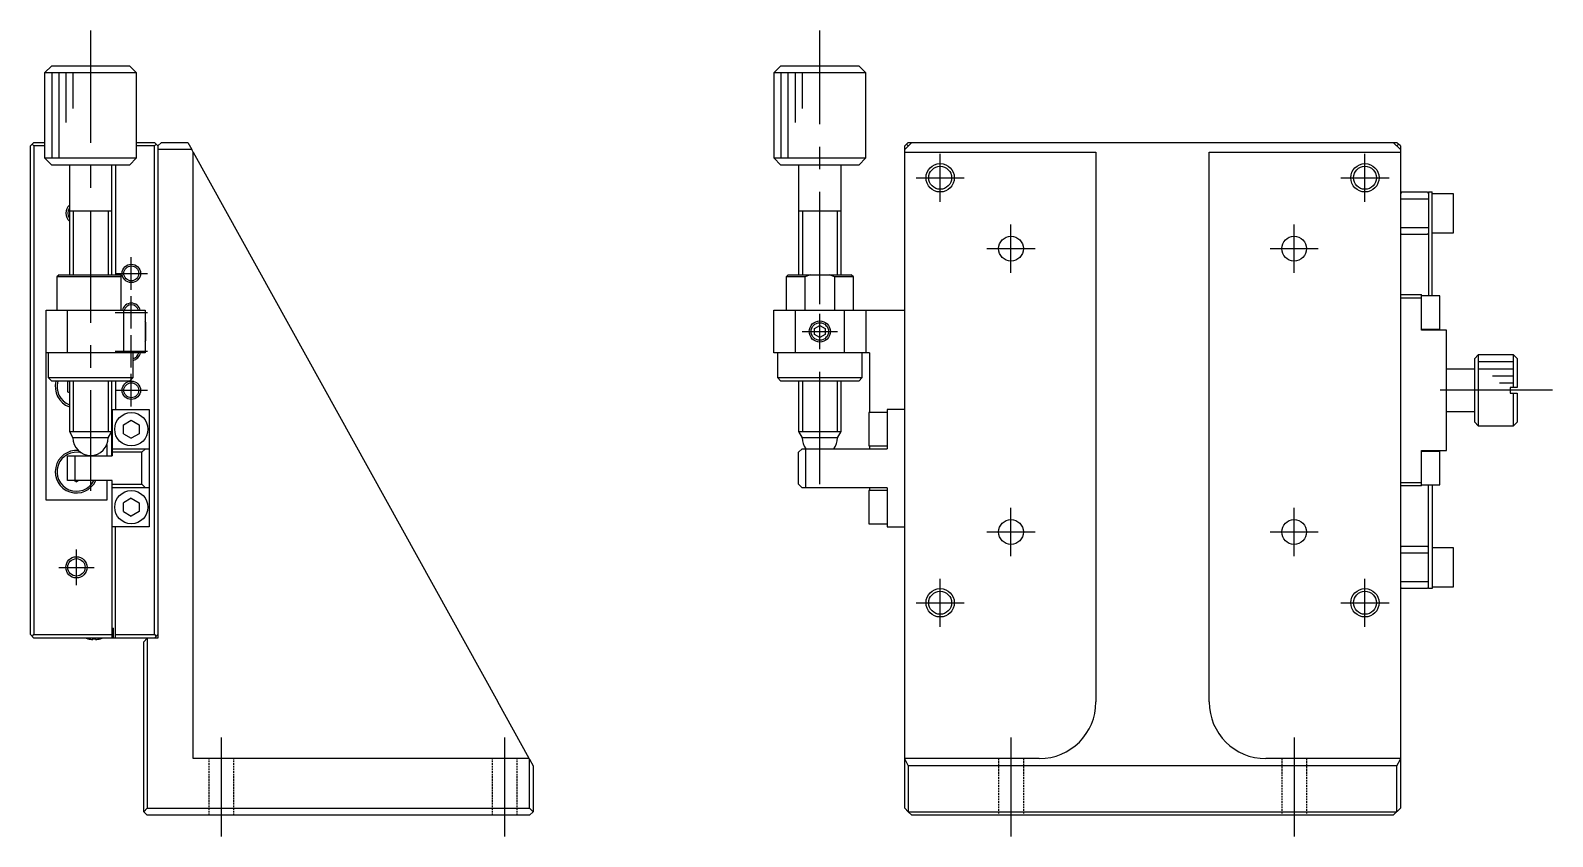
# Model space of a CAD drawing. Extents: x 0 to 461, y -8 to 325.
# Drawn here: x 246 to 461, y 109.8 to 223.6 of the extents above; entities that cross this region are included whole.
import ezdxf

# ---------------------------------------------------------------- set-up
doc = ezdxf.new("R2010")
doc.units = 0
doc.header["$LTSCALE"] = 0.5
doc.linetypes.add('CENTER', pattern=[50.8, 31.75, -6.35, 6.35, -6.35])
doc.linetypes.add('DASHED', pattern=[0.75, 0.5, -0.25])
for name, color, linetype in [('MSM_CENTER', 1, 'CENTER'), ('MSM_CONTINUOUS', 7, 'CONTINUOUS'), ('MSM_DASHED', 4, 'DASHED'), ('MSM_NARROW', 5, 'CONTINUOUS')]:
    doc.layers.add(name, color=color, linetype=linetype)

msp = doc.modelspace()

# ---------------------------------------------------------------- linework, layer by layer
at = {"layer": 'MSM_CENTER'}
for p, q in [((254.5, 223.649997), (254.5, 158.649997)), ((357.5, 159.599997), (357.5, 223.649997)), ((374.5, 199.449997), (374.5, 206.249997)), ((434.5, 199.449997), (434.5, 206.249997)), ((371.1, 202.849997), (377.9, 202.849997)), ((431.1, 202.849997), (437.9, 202.849997)), ((384.5, 189.449997), (384.5, 196.249997)), ((424.5, 189.449997), (424.5, 196.249997)), ((260.25, 187.049997), (260.25, 191.649997)), ((381.1, 192.849997), (387.9, 192.849997)), ((421.1, 192.849997), (427.9, 192.849997)), ((257.95, 189.349997), (262.55, 189.349997)), ((260.25, 181.549997), (260.25, 186.149997)), ((257.95, 183.849997), (262.55, 183.849997)), ((357.5, 178.649997), (357.5, 183.649997)), ((260.25, 176.049997), (260.25, 180.649997)), ((355, 181.149997), (360, 181.149997)), ((257.95, 178.349997), (262.55, 178.349997)), ((260.25, 170.549997), (260.25, 175.149997)), ((257.95, 172.849997), (262.55, 172.849997)), ((461, 172.849997), (444, 172.849997)), ((384.5, 149.449997), (384.5, 156.249997)), ((424.5, 149.449997), (424.5, 156.249997)), ((381.1, 152.849997), (387.9, 152.849997)), ((421.1, 152.849997), (427.9, 152.849997)), ((252.5, 145.349997), (252.5, 150.349997)), ((250, 147.849997), (255, 147.849997)), ((374.5, 139.449997), (374.5, 146.249997)), ((434.5, 139.449997), (434.5, 146.249997)), ((371.1, 142.849997), (377.9, 142.849997)), ((431.1, 142.849997), (437.9, 142.849997)), ((273, 109.849997), (273, 123.849997)), ((313, 109.849997), (313, 123.849997)), ((384.5, 123.849997), (384.5, 109.849997)), ((424.5, 123.849997), (424.5, 109.849997))]:
    msp.add_line(p, q, dxfattribs=at)
at = {"layer": 'MSM_CONTINUOUS'}
for p, q in [((249, 218.649997), (248, 217.649997)), ((261, 217.649997), (248, 217.649997)), ((248, 217.649997), (248, 205.649997)), ((249, 218.649997), (260, 218.649997)), ((261, 217.649997), (260, 218.649997)), ((261, 205.649997), (261, 217.649997)), ((352, 218.649997), (351, 217.649997)), ((364, 217.649997), (351, 217.649997)), ((351, 217.649997), (351, 205.649997)), ((352, 218.649997), (363, 218.649997)), ((364, 217.649997), (363, 218.649997)), ((364, 205.649997), (364, 217.649997)), ((246, 207.349997), (246.5, 207.849997)), ((246, 138.349997), (246, 207.349997)), ((246.5, 207.349997), (246.25, 207.599997)), ((246.5, 207.849997), (248, 207.849997)), ((248, 207.349997), (246.5, 207.349997)), ((246.5, 207.349997), (246.5, 138.349997)), ((261, 207.849997), (263.5, 207.849997)), ((263.5, 207.349997), (261, 207.349997)), ((263.5, 207.849997), (264, 207.349997)), ((263.75, 207.599997), (263.5, 207.349997)), ((263.5, 138.349997), (263.5, 207.349997)), ((264.5, 207.849997), (264, 207.349997)), ((264, 207.349997), (264, 137.849997)), ((268.775113, 206.849997), (264, 206.849997)), ((264.5, 207.849997), (268.220803, 207.849997)), ((268.220803, 207.849997), (268.775113, 206.849997)), ((269, 206.444289), (268.775113, 206.849997)), ((269, 120.849997), (269, 206.444289)), ((269, 206.444289), (312.011219, 128.849997)), ((370.5, 207.849997), (369.5, 206.849997)), ((369.75, 207.599997), (369.5, 207.349997)), ((369.5, 113.849997), (369.5, 207.349997)), ((369.5, 206.444289), (396.5, 206.444289)), ((370, 207.849997), (369.75, 207.599997)), ((369.75, 207.599997), (370, 207.349997)), ((370, 207.849997), (439, 207.849997)), ((396.5, 206.444289), (396.5, 128.849997)), ((412.5, 206.444289), (439.5, 206.444289)), ((412.5, 128.849997), (412.5, 206.444289)), ((439.5, 206.849997), (438.5, 207.849997)), ((439.25, 207.599997), (439, 207.849997)), ((439, 207.349997), (439.25, 207.599997)), ((439.5, 207.349997), (439.25, 207.599997)), ((439.5, 207.349997), (439.5, 113.849997)), ((248, 205.649997), (261, 205.649997)), ((248, 205.649997), (249, 204.649997)), ((260, 204.649997), (249, 204.649997)), ((251.5, 204.649997), (251.5, 189.149997)), ((257.5, 189.149997), (257.5, 204.649997)), ((258, 204.649997), (258, 189.149997)), ((260, 204.649997), (261, 205.649997)), ((351, 205.649997), (364, 205.649997)), ((351, 205.649997), (352, 204.649997)), ((363, 204.649997), (352, 204.649997)), ((354.5, 204.649997), (354.5, 189.150017)), ((360.5, 189.150017), (360.5, 204.649997)), ((363, 204.649997), (364, 205.649997)), ((439.7, 200.849997), (439.5, 200.649997)), ((439.7, 200.849997), (443.3, 200.849997)), ((443.3, 200.849997), (443.5, 200.649997)), ((443.5, 200.849997), (443.5, 186.199997)), ((443.5, 200.849997), (444, 200.849997)), ((444, 186.199997), (444, 200.849997)), ((447, 200.599997), (444, 200.599997)), ((447, 195.099997), (447, 200.599997)), ((257.500005, 198.149997), (251.499995, 198.149997)), ((360.500005, 198.149997), (354.499995, 198.149997)), ((443.5, 199.849997), (439.5, 199.849997)), ((439.5, 195.849997), (443.5, 195.849997)), ((439.5, 195.049997), (439.7, 194.849997)), ((443.3, 194.849997), (439.7, 194.849997)), ((443.5, 195.049997), (443.3, 194.849997)), ((444, 195.099997), (447, 195.099997)), ((250.05, 189.149997), (249.75, 188.849997)), ((258.75, 188.849997), (249.75, 188.849997)), ((249.75, 188.849997), (249.75, 184.149997)), ((250.05, 189.149997), (258.75, 189.149997)), ((258.75, 189.149997), (258.75, 184.149997)), ((353.05, 189.149997), (352.75, 188.849997)), ((355.37868, 188.849997), (352.75, 188.849997)), ((352.75, 188.849997), (352.75, 184.149997)), ((353.05, 189.149997), (361.95, 189.149997)), ((356.180909, 189.149997), (355.37868, 188.849997)), ((355.37868, 188.849997), (355.37868, 184.149997)), ((359.62132, 188.849997), (358.819091, 189.149997)), ((362.25, 188.849997), (359.62132, 188.849997)), ((359.62132, 184.149997), (359.62132, 188.849997)), ((362.25, 188.849997), (361.95, 189.149997)), ((362.25, 184.149997), (362.25, 188.849997)), ((439.5, 186.349997), (442.5, 186.349997)), ((442.5, 185.849997), (439.5, 185.849997)), ((442.5, 181.349997), (442.5, 186.349997)), ((445.1, 186.199997), (442.5, 186.199997)), ((445.1, 181.499997), (445.1, 186.199997)), ((248.2, 184.149997), (262.2, 184.149997)), ((248.2, 157.349997), (248.2, 184.149997)), ((251.2, 184.149997), (251.2, 178.149997)), ((259.2, 178.149997), (259.2, 184.149997)), ((262.2, 184.149997), (262.2, 178.149997)), ((351, 178.149997), (351, 184.149997)), ((351, 184.149997), (369.5, 184.149997)), ((354, 184.149997), (354, 178.149997)), ((361, 178.149997), (361, 184.149997)), ((364, 184.149997), (364, 178.149997)), ((262.287358, 182.399997), (262.2, 182.574713)), ((262.287358, 179.899997), (262.287358, 182.399997)), ((356.75, 181.58301), (357.5, 182.016023)), ((356.75, 180.716985), (356.75, 181.58301)), ((357.5, 180.283972), (356.75, 180.716985)), ((357.5, 182.016023), (358.25, 181.58301)), ((358.25, 180.716985), (357.5, 180.283972)), ((358.25, 181.58301), (358.25, 180.716985)), ((442.5, 181.499997), (445.1, 181.499997)), ((446, 181.349997), (442.5, 181.349997)), ((443.5, 181.499997), (443.5, 181.349997)), ((444, 181.349997), (444, 181.499997)), ((444.000001, 181.499997), (444.000001, 181.349997)), ((446, 164.349997), (446, 181.349997)), ((262.2, 179.725282), (262.287358, 179.899997)), ((262.2, 178.149997), (248.2, 178.149997)), ((248.5, 178.149997), (248.5, 174.649997)), ((260.5, 174.649997), (260.5, 178.149997)), ((364.5, 178.149997), (351, 178.149997)), ((351.5, 178.149997), (351.5, 174.649997)), ((363.5, 174.649997), (363.5, 178.149997)), ((364.5, 178.149997), (364.5, 169.699997)), ((450.5, 177.849997), (450, 177.349997)), ((450, 168.349997), (450, 177.349997)), ((450.5, 177.849997), (450.5, 167.849997)), ((455.5, 177.849997), (450.5, 177.849997)), ((455.5, 173.249997), (455.5, 177.849997)), ((456, 177.349997), (455.5, 177.849997)), ((456, 177.349997), (456, 173.249997)), ((248.5, 174.649997), (260.5, 174.649997)), ((248.5, 174.649997), (249, 174.149997)), ((260, 174.149997), (260.5, 174.649997)), ((351.5, 174.649997), (363.5, 174.649997)), ((351.5, 174.649997), (352, 174.149997)), ((363, 174.149997), (363.5, 174.649997)), ((450, 175.849997), (446, 175.849997)), ((260, 174.149997), (249, 174.149997)), ((251.25, 174.071685), (251.385641, 174.149997)), ((251.25, 174.071685), (251.25, 172.62831)), ((251.5, 172.483972), (251.25, 172.62831)), ((251.5, 174.149997), (251.5, 167.016023)), ((257.5, 163.599997), (257.5, 174.149997)), ((258, 174.149997), (258, 170.149997)), ((363, 174.149997), (352, 174.149997)), ((354.5, 174.149978), (354.5, 167.016023)), ((360.5, 167.016023), (360.5, 174.149978)), ((456, 173.249997), (455, 173.249997)), ((455, 173.249997), (455, 172.449997)), ((455, 172.449997), (456, 172.449997)), ((455.5, 167.849997), (455.5, 172.449997)), ((456, 172.449997), (456, 168.349997)), ((257.55, 170.149997), (257.55, 163.599997)), ((257.55, 170.149997), (262.75, 170.149997)), ((262.75, 170.149997), (262.75, 153.549997)), ((367, 170.149997), (367, 164.599997)), ((369.5, 170.149997), (367, 170.149997)), ((259.15, 167.985083), (260.25, 168.620168)), ((259.15, 166.714912), (259.15, 167.985083)), ((260.25, 168.620168), (261.35, 167.985083)), ((261.35, 167.985083), (261.35, 166.714912)), ((364.4, 169.699997), (364.4, 164.999997)), ((367, 169.699997), (364.4, 169.699997)), ((446, 169.849997), (450, 169.849997)), ((450, 168.349997), (450.5, 167.849997)), ((450.5, 167.849997), (455.5, 167.849997)), ((455.5, 167.849997), (456, 168.349997)), ((251.5, 167.016023), (257.5, 167.016023)), ((251.5, 167.016023), (252, 166.149997)), ((257, 166.149997), (252, 166.149997)), ((257, 166.149997), (257.5, 167.016023)), ((259.15, 166.714912), (260.25, 166.079827)), ((261.35, 166.714912), (260.25, 166.079827)), ((354.5, 167.016023), (355, 166.149997)), ((354.500123, 167.016023), (360.5, 167.016023)), ((360, 166.149997), (355.000103, 166.149997)), ((360, 166.149997), (360.5, 167.016023)), ((251.25, 160.099997), (251.25, 163.599997)), ((251.25, 163.599997), (257.55, 163.599997)), ((252.25, 163.599997), (252.25, 160.099997)), ((256.8, 165.170202), (256.8, 163.599997)), ((257.55, 164.599997), (262.75, 164.599997)), ((261.75, 164.099997), (257.55, 164.099997)), ((262.25, 164.599997), (261.75, 164.099997)), ((261.75, 159.599997), (261.75, 164.099997)), ((355, 164.599997), (354.5, 164.099997)), ((354.5, 159.599997), (354.5, 164.099997)), ((355, 164.599997), (367, 164.599997)), ((355.5, 164.599997), (355.5, 159.099997)), ((364.4, 164.999997), (367, 164.999997)), ((364.5, 164.999997), (364.5, 164.599997)), ((442.5, 164.349997), (446, 164.349997)), ((442.5, 159.349997), (442.5, 164.349997)), ((445.1, 164.199997), (442.5, 164.199997)), ((443.5, 164.349997), (443.5, 164.199997)), ((444, 164.199997), (444, 164.349997)), ((444.000001, 164.349997), (444.000001, 164.199997)), ((445.1, 159.499997), (445.1, 164.199997)), ((257.55, 160.099997), (251.25, 160.099997)), ((252.165064, 160.099997), (252.5, 159.906622)), ((252.834936, 160.099997), (252.5, 159.906622)), ((256.8, 160.099997), (256.8, 157.349997)), ((257.5, 160.099997), (257.5, 137.849997)), ((257.55, 153.549997), (257.55, 160.099997)), ((257.55, 159.599997), (261.75, 159.599997)), ((261.75, 159.599997), (262.25, 159.099997)), ((354.5, 159.599997), (355, 159.099997)), ((439.5, 159.849997), (442.5, 159.849997)), ((442.5, 159.349997), (439.5, 159.349997)), ((442.5, 159.499997), (445.1, 159.499997)), ((443.5, 144.849997), (443.5, 159.499997)), ((444, 159.499997), (444, 144.849997)), ((256.8, 157.349997), (248.2, 157.349997)), ((262.75, 159.099997), (257.55, 159.099997)), ((260.25, 157.620168), (259.15, 156.985083)), ((259.15, 155.714912), (259.15, 156.985083)), ((260.25, 157.620168), (261.35, 156.985083)), ((261.35, 156.985083), (261.35, 155.714912)), ((367, 159.099997), (355, 159.099997)), ((364.4, 158.699997), (364.4, 153.999997)), ((367, 158.699997), (364.4, 158.699997)), ((364.5, 159.099997), (364.5, 158.699997)), ((367, 159.099997), (367, 153.549997)), ((259.15, 155.714912), (260.25, 155.079827)), ((261.35, 155.714912), (260.25, 155.079827)), ((262.75, 153.549997), (257.55, 153.549997)), ((258, 137.849997), (258, 153.549997)), ((364.4, 153.999997), (367, 153.999997)), ((367, 153.549997), (369.5, 153.549997)), ((439.7, 150.849997), (439.5, 150.649997)), ((439.7, 150.849997), (443.3, 150.849997)), ((443.5, 150.649997), (443.3, 150.849997)), ((447, 150.599997), (444, 150.599997)), ((447, 145.099997), (447, 150.599997)), ((443.5, 149.849997), (439.5, 149.849997)), ((439.5, 145.849997), (443.5, 145.849997)), ((439.5, 145.049997), (439.7, 144.849997)), ((443.3, 144.849997), (439.7, 144.849997)), ((443.5, 145.049997), (443.3, 144.849997)), ((444, 144.849997), (443.5, 144.849997)), ((444, 145.099997), (447, 145.099997)), ((246.5, 137.849997), (246, 138.349997)), ((246.25, 138.099997), (246.5, 138.349997)), ((246.5, 138.349997), (257.5, 138.349997)), ((264, 137.849997), (246.5, 137.849997)), ((254.111384, 137.775853), (254.113639, 137.780476)), ((254.82, 137.780476), (255.18, 137.780476)), ((254.82, 137.660139), (254.82, 137.780476)), ((255.18, 137.780476), (255.18, 137.660139)), ((255.886361, 137.780476), (255.888616, 137.775853)), ((257.5, 139.249997), (257.75, 139.249997)), ((257.75, 137.849997), (257.75, 139.249997)), ((258, 138.349997), (263.5, 138.349997)), ((262, 137.349997), (262.5, 137.849997)), ((262.5, 137.849997), (262.5, 113.849997)), ((263.5, 138.349997), (263.75, 138.099997)), ((264, 138.349997), (263.5, 137.849997)), ((262, 113.349997), (262, 137.349997)), ((316.445691, 120.849997), (312.011219, 128.849997)), ((316.445691, 120.849997), (269, 120.849997)), ((316.5, 120.75202), (316.445691, 120.849997)), ((316.5, 113.849997), (316.5, 120.75202)), ((316.5, 120.75202), (317, 119.849997)), ((388.5, 120.849997), (369.5, 120.849997)), ((369.5, 120.75202), (370, 119.849997)), ((439.5, 120.849997), (420.5, 120.849997)), ((439, 119.849997), (439.5, 120.75202)), ((317, 119.849997), (317, 113.349997)), ((370, 119.849997), (370, 113.349997)), ((439, 119.849997), (370, 119.849997)), ((439, 113.349997), (439, 119.849997)), ((262.5, 113.849997), (262, 113.349997)), ((262, 113.349997), (262.5, 112.849997)), ((262.5, 113.849997), (316.5, 113.849997)), ((316.5, 112.849997), (262.5, 112.849997)), ((317, 113.349997), (316.5, 113.849997)), ((316.5, 112.849997), (317, 113.349997)), ((370, 113.349997), (369.5, 113.849997)), ((370, 113.349997), (439, 113.349997)), ((370.5, 112.849997), (370, 113.349997)), ((438.5, 112.849997), (370.5, 112.849997)), ((439.5, 113.849997), (438.5, 112.849997))]:
    msp.add_line(p, q, dxfattribs=at)
for centre, radius in [((374.5, 202.849997), 1.621), ((434.5, 202.849997), 1.621), ((384.5, 192.849997), 1.75), ((424.5, 192.849997), 1.75), ((260.25, 189.349997), 1.0565), ((357.5, 181.149997), 1.5), ((260.25, 172.849997), 1.0565), ((260.25, 167.349997), 2.35), ((260.25, 156.349997), 2.35), ((384.5, 152.849997), 1.75), ((424.5, 152.849997), 1.75), ((252.5, 147.849997), 1.2295), ((374.5, 142.849997), 1.621), ((434.5, 142.849997), 1.621)]:
    msp.add_circle(centre, radius, dxfattribs=at)
for centre, radius, start, end in [((252.5, 197.849997), 1.2295, 144.42343144, 215.57656856), ((260.25, 183.849997), 1.0565, 16.49648128, 163.50351872), ((260.25, 178.349997), 1.0565, 283.6877478, 349.08781288), ((252.5, 173.349997), 3, 164.53399, 250.5287753), ((252.5, 173.349997), 2.75, 163.08761, 248.676314), ((254.5, 166.149997), 2.5, 180, 0), ((357.5, 166.149997), 2.5, 180, 218.316134), ((357.5, 166.149997), 2.5, 321.683866, 0), ((252.5, 161.349997), 3, 84.671098, 335.37568876), ((252.5, 161.349997), 2.75, 74.92334, 332.964308), ((252.5, 161.349997), 2.75, 54.903199, 59.940607), ((252.5, 161.349997), 3, 48.590378, 50.089172), ((255, 140.849997), 3.2, 249.635865, 253.877467), ((255, 140.849997), 3.194933, 253.893288, 266.770291), ((255, 140.849997), 3.194933, 273.229709, 286.106712), ((255, 140.849997), 3.2, 286.122533, 290.364135), ((388.5, 128.849997), 8, 270, 0), ((420.5, 128.849997), 8, 180, 270)]:
    msp.add_arc(centre, radius, start, end, dxfattribs=at)
at = {"layer": 'MSM_DASHED'}
for p, q in [((271.25, 112.849997), (271.25, 120.849997)), ((274.75, 112.849997), (274.75, 120.849997)), ((311.25, 112.849997), (311.25, 120.849997)), ((314.75, 112.849997), (314.75, 120.849997)), ((382.75, 120.849997), (382.75, 112.849997)), ((386.25, 120.849997), (386.25, 112.849997)), ((422.75, 120.849997), (422.75, 112.849997)), ((426.25, 120.849997), (426.25, 112.849997))]:
    msp.add_line(p, q, dxfattribs=at)
at = {"layer": 'MSM_NARROW'}
for p, q in [((249, 217.649997), (249, 205.649997)), ((250, 217.649997), (250, 205.649997)), ((251, 217.649997), (251, 210.649997)), ((252, 217.649997), (252, 212.649997)), ((352, 217.649997), (352, 205.649997)), ((353, 217.649997), (353, 205.649997)), ((354, 217.649997), (354, 210.649997)), ((355, 217.649997), (355, 212.649997)), ((252.0415, 198.154997), (252.0415, 189.154997)), ((256.9585, 198.154997), (256.9585, 189.154997)), ((355.0415, 198.155017), (355.0415, 189.155017)), ((359.9585, 198.155017), (359.9585, 189.155017)), ((455.5, 176.849997), (450.5, 176.849997)), ((455.5, 175.849997), (450.5, 175.849997)), ((455.5, 174.849997), (452.5, 174.849997)), ((252.0415, 174.149978), (252.0415, 167.016004)), ((256.9585, 174.149978), (256.9585, 167.016004)), ((355.0415, 174.149978), (355.0415, 167.016004)), ((359.9585, 174.149978), (359.9585, 167.016004)), ((455.5, 173.849997), (453.5, 173.849997))]:
    msp.add_line(p, q, dxfattribs=at)
for centre, radius in [((374.5, 202.849997), 2), ((434.5, 202.849997), 2), ((260.25, 189.349997), 1.3), ((357.5, 181.149997), 1.2295), ((260.25, 172.849997), 1.3), ((252.5, 147.849997), 1.5), ((374.5, 142.849997), 2), ((434.5, 142.849997), 2)]:
    msp.add_circle(centre, radius, dxfattribs=at)
for centre, radius, start, end in [((252.5, 197.849997), 1.5, 131.8103149, 228.1896851), ((260.25, 183.849997), 1.3, 13.3423638, 166.6576362), ((260.25, 178.349997), 1.3, 281.08748921, 351.1501169)]:
    msp.add_arc(centre, radius, start, end, dxfattribs=at)

doc.saveas('drawing.dxf')
